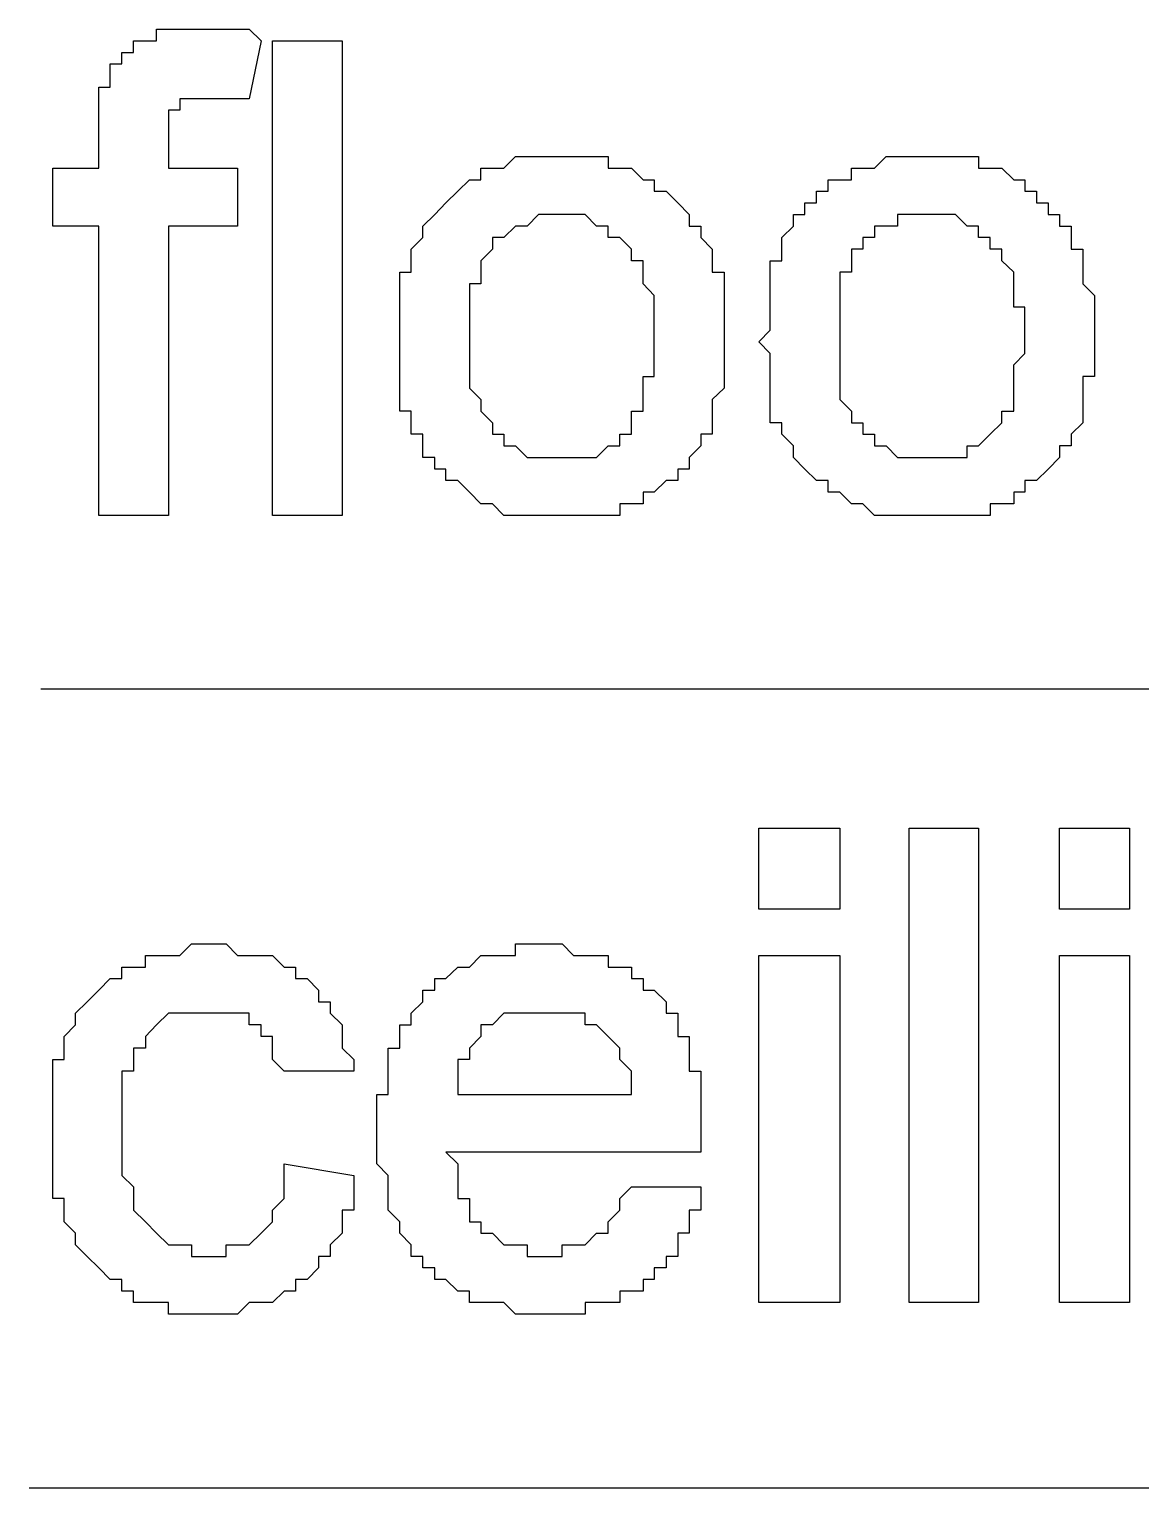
# Model space of a CAD drawing. Header units: inches. Extents: x -628 to 1537, y -1730 to 336.
# Drawn here: x 826.44 to 851.87, y -745.77 to -712.4 of the extents above; entities that cross this region are included whole.
import ezdxf

# ---------------------------------------------------------------- set-up
doc = ezdxf.new("R2010")
doc.units = ezdxf.units.IN
doc.layers.get('0').update_dxf_attribs({"linetype": 'CONTINUOUS'})

msp = doc.modelspace()

# ---------------------------------------------------------------- linework, layer by layer
at = {"color": 6}
for p, q in [((829.352, -712.662), (829.352, -712.395)), ((829.352, -712.395), (829.621, -712.395)), ((829.621, -712.395), (829.621, -712.395)), ((829.621, -712.395), (829.884, -712.395)), ((829.884, -712.395), (829.884, -712.395)), ((829.884, -712.395), (830.147, -712.395)), ((830.147, -712.395), (830.409, -712.395)), ((830.409, -712.395), (830.409, -712.395)), ((830.409, -712.395), (830.678, -712.395)), ((830.678, -712.395), (830.678, -712.395)), ((830.678, -712.395), (830.947, -712.395)), ((830.947, -712.395), (830.947, -712.395)), ((830.947, -712.395), (831.204, -712.395)), ((831.204, -712.395), (831.204, -712.395)), ((831.204, -712.395), (831.473, -712.395)), ((831.473, -712.395), (831.742, -712.662)), ((828.827, -712.929), (828.827, -712.662)), ((828.827, -712.662), (828.827, -712.662)), ((828.827, -712.662), (829.096, -712.662)), ((829.096, -712.662), (829.096, -712.662)), ((829.096, -712.662), (829.352, -712.662)), ((831.742, -712.662), (831.473, -713.989)), ((831.742, -712.662), (831.742, -712.662)), ((831.742, -712.662), (831.742, -712.662)), ((832.005, -723.525), (832.005, -712.662)), ((832.005, -712.662), (833.594, -712.662)), ((833.594, -712.662), (833.594, -723.525)), ((828.558, -713.188), (828.558, -712.929)), ((828.558, -712.929), (828.827, -712.929)), ((828.289, -713.455), (828.289, -713.188)), ((828.289, -713.188), (828.289, -713.188)), ((828.289, -713.188), (828.558, -713.188)), ((828.289, -713.722), (828.289, -713.455)), ((828.289, -713.455), (828.289, -713.455)), ((828.032, -713.989), (828.032, -713.722)), ((828.032, -713.722), (828.289, -713.722)), ((828.032, -714.25), (828.032, -713.989)), ((828.032, -713.989), (828.032, -713.989)), ((830.147, -713.989), (829.884, -713.989)), ((829.884, -713.989), (829.884, -713.989)), ((829.884, -713.989), (829.884, -713.989)), ((829.884, -713.989), (829.884, -714.25)), ((830.409, -713.989), (830.147, -713.989)), ((830.147, -713.989), (830.147, -713.989)), ((830.678, -713.989), (830.409, -713.989)), ((830.947, -713.989), (830.678, -713.989)), ((830.678, -713.989), (830.678, -713.989)), ((831.204, -713.989), (830.947, -713.989)), ((830.947, -713.989), (830.947, -713.989)), ((831.473, -713.989), (831.204, -713.989)), ((831.204, -713.989), (831.204, -713.989)), ((828.032, -714.517), (828.032, -714.25)), ((828.032, -714.25), (828.032, -714.25)), ((829.884, -714.25), (829.621, -714.25)), ((829.621, -714.25), (829.621, -714.517)), ((828.032, -714.783), (828.032, -714.517)), ((828.032, -714.517), (828.032, -714.517)), ((828.032, -715.576), (828.032, -714.783)), ((829.621, -714.517), (829.621, -714.517)), ((829.621, -714.517), (829.621, -714.783)), ((829.621, -714.783), (829.621, -714.783)), ((829.621, -714.783), (829.621, -715.576)), ((837.297, -715.576), (837.566, -715.309)), ((837.566, -715.309), (837.829, -715.309)), ((837.829, -715.309), (837.829, -715.309)), ((837.829, -715.309), (838.092, -715.309)), ((838.092, -715.309), (838.092, -715.309)), ((838.092, -715.309), (838.361, -715.309)), ((838.361, -715.309), (838.361, -715.309)), ((838.361, -715.309), (838.63, -715.309)), ((838.63, -715.309), (838.63, -715.309)), ((838.63, -715.309), (839.155, -715.309)), ((838.63, -715.309), (838.63, -715.309)), ((839.155, -715.309), (839.155, -715.309)), ((839.155, -715.309), (839.418, -715.309)), ((839.418, -715.309), (839.418, -715.309)), ((839.418, -715.309), (839.681, -715.309)), ((839.681, -715.309), (839.681, -715.576)), ((845.774, -715.576), (846.043, -715.309)), ((846.043, -715.309), (846.043, -715.309)), ((846.043, -715.309), (846.3, -715.309)), ((846.3, -715.309), (846.3, -715.309)), ((846.3, -715.309), (846.569, -715.309)), ((846.569, -715.309), (846.569, -715.309)), ((846.569, -715.309), (846.838, -715.309)), ((846.838, -715.309), (847.101, -715.309)), ((847.101, -715.309), (847.101, -715.309)), ((847.101, -715.309), (847.363, -715.309)), ((847.101, -715.309), (847.101, -715.309)), ((847.363, -715.309), (847.363, -715.309)), ((847.363, -715.309), (847.626, -715.309)), ((847.626, -715.309), (847.626, -715.309)), ((847.626, -715.309), (847.895, -715.309)), ((847.895, -715.309), (848.152, -715.309)), ((848.152, -715.309), (848.152, -715.576)), ((826.975, -716.905), (826.975, -715.576)), ((826.975, -715.576), (828.032, -715.576)), ((829.621, -715.576), (831.204, -715.576)), ((831.204, -715.576), (831.204, -716.905)), ((836.766, -715.843), (836.766, -715.576)), ((836.766, -715.576), (837.035, -715.576)), ((837.035, -715.576), (837.035, -715.576)), ((837.035, -715.576), (837.297, -715.576)), ((837.297, -715.576), (837.297, -715.576)), ((839.681, -715.576), (839.95, -715.576)), ((839.95, -715.576), (839.95, -715.576)), ((839.95, -715.576), (840.213, -715.576)), ((840.213, -715.576), (840.213, -715.576)), ((840.213, -715.576), (840.482, -715.843)), ((845.249, -715.843), (845.249, -715.576)), ((845.249, -715.576), (845.505, -715.576)), ((845.505, -715.576), (845.505, -715.576)), ((845.505, -715.576), (845.774, -715.576)), ((845.774, -715.576), (845.774, -715.576)), ((848.152, -715.576), (848.421, -715.576)), ((848.421, -715.576), (848.421, -715.576)), ((848.421, -715.576), (848.69, -715.576)), ((848.69, -715.576), (848.69, -715.576)), ((848.69, -715.576), (848.959, -715.843)), ((835.971, -716.37), (836.24, -716.101)), ((836.24, -716.101), (836.509, -715.843)), ((836.24, -716.101), (836.24, -716.101)), ((836.509, -715.843), (836.509, -715.843)), ((836.509, -715.843), (836.509, -715.843)), ((836.509, -715.843), (836.766, -715.843)), ((840.482, -715.843), (840.482, -715.843)), ((840.482, -715.843), (840.738, -715.843)), ((840.738, -715.843), (840.738, -716.101)), ((840.738, -716.101), (841.007, -716.101)), ((841.007, -716.101), (841.007, -716.101)), ((841.007, -716.101), (841.276, -716.37)), ((844.448, -716.37), (844.448, -716.101)), ((844.448, -716.101), (844.717, -716.101)), ((844.717, -716.101), (844.717, -715.843)), ((844.717, -715.843), (844.98, -715.843)), ((844.98, -715.843), (844.98, -715.843)), ((844.98, -715.843), (845.249, -715.843)), ((848.959, -715.843), (848.959, -715.843)), ((848.959, -715.843), (849.215, -715.843)), ((849.215, -715.843), (849.215, -716.101)), ((849.215, -716.101), (849.215, -716.101)), ((849.215, -716.101), (849.484, -716.101)), ((849.484, -716.101), (849.484, -716.37)), ((835.715, -716.637), (835.971, -716.37)), ((835.971, -716.37), (835.971, -716.37)), ((835.971, -716.37), (835.971, -716.37)), ((841.276, -716.37), (841.276, -716.37)), ((841.276, -716.37), (841.276, -716.37)), ((841.276, -716.37), (841.276, -716.37)), ((841.276, -716.37), (841.533, -716.637)), ((844.185, -716.637), (844.185, -716.37)), ((844.185, -716.37), (844.448, -716.37)), ((844.448, -716.37), (844.448, -716.37)), ((849.484, -716.37), (849.747, -716.37)), ((849.747, -716.37), (849.747, -716.37)), ((849.747, -716.37), (849.747, -716.37)), ((849.747, -716.37), (849.747, -716.637)), ((835.446, -716.905), (835.715, -716.637)), ((835.715, -716.637), (835.715, -716.637)), ((835.715, -716.637), (835.715, -716.637)), ((838.092, -716.637), (837.829, -716.905)), ((838.361, -716.637), (838.092, -716.637)), ((838.092, -716.637), (838.092, -716.637)), ((838.63, -716.637), (838.361, -716.637)), ((838.361, -716.637), (838.361, -716.637)), ((838.886, -716.637), (838.63, -716.637)), ((838.63, -716.637), (838.63, -716.637)), ((839.155, -716.637), (838.886, -716.637)), ((838.886, -716.637), (838.886, -716.637)), ((839.418, -716.905), (839.155, -716.637)), ((839.155, -716.637), (839.155, -716.637)), ((841.533, -716.637), (841.533, -716.637)), ((841.533, -716.637), (841.533, -716.905)), ((843.923, -716.905), (843.923, -716.637)), ((843.923, -716.637), (844.185, -716.637)), ((844.185, -716.637), (844.185, -716.637)), ((846.569, -716.637), (846.3, -716.637)), ((846.3, -716.637), (846.3, -716.905)), ((846.838, -716.637), (846.569, -716.637)), ((846.569, -716.637), (846.569, -716.637)), ((847.101, -716.637), (846.838, -716.637)), ((847.363, -716.637), (847.101, -716.637)), ((847.101, -716.637), (847.101, -716.637)), ((847.101, -716.637), (847.101, -716.637)), ((847.626, -716.637), (847.363, -716.637)), ((847.895, -716.905), (847.626, -716.637)), ((847.626, -716.637), (847.626, -716.637)), ((849.747, -716.637), (850.01, -716.637)), ((850.01, -716.637), (850.01, -716.905)), ((828.032, -716.905), (826.975, -716.905)), ((828.032, -723.525), (828.032, -716.905)), ((831.204, -716.905), (829.621, -716.905)), ((829.621, -716.905), (829.621, -723.525)), ((835.446, -717.162), (835.446, -716.905)), ((835.446, -716.905), (835.446, -716.905)), ((837.566, -716.905), (837.297, -717.162)), ((837.829, -716.905), (837.566, -716.905)), ((837.566, -716.905), (837.566, -716.905)), ((837.829, -716.905), (837.829, -716.905)), ((839.681, -716.905), (839.418, -716.905)), ((839.418, -716.905), (839.418, -716.905)), ((839.681, -717.162), (839.681, -716.905)), ((841.533, -716.905), (841.802, -716.905)), ((841.802, -716.905), (841.802, -716.905)), ((841.802, -716.905), (841.802, -717.162)), ((843.654, -717.162), (843.923, -716.905)), ((843.923, -716.905), (843.923, -716.905)), ((846.043, -716.905), (845.774, -716.905)), ((845.774, -716.905), (845.774, -717.162)), ((846.3, -716.905), (846.043, -716.905)), ((846.043, -716.905), (846.043, -716.905)), ((848.152, -716.905), (847.895, -716.905)), ((847.895, -716.905), (847.895, -716.905)), ((848.152, -717.162), (848.152, -716.905)), ((850.01, -716.905), (850.01, -716.905)), ((850.01, -716.905), (850.272, -716.905)), ((850.272, -716.905), (850.272, -717.162)), ((835.177, -717.429), (835.446, -717.162)), ((835.177, -717.697), (835.177, -717.429)), ((835.177, -717.429), (835.177, -717.429)), ((835.446, -717.162), (835.446, -717.162)), ((837.035, -717.429), (836.766, -717.697)), ((837.297, -717.162), (837.035, -717.162)), ((837.035, -717.162), (837.035, -717.429)), ((837.035, -717.429), (837.035, -717.429)), ((837.035, -717.429), (837.035, -717.429)), ((837.297, -717.162), (837.297, -717.162)), ((839.95, -717.162), (839.681, -717.162)), ((840.213, -717.429), (839.95, -717.162)), ((839.95, -717.162), (839.95, -717.162)), ((840.213, -717.697), (840.213, -717.429)), ((840.213, -717.429), (840.213, -717.429)), ((840.213, -717.429), (840.213, -717.429)), ((841.802, -717.162), (841.802, -717.162)), ((841.802, -717.162), (842.064, -717.429)), ((842.064, -717.429), (842.064, -717.429)), ((842.064, -717.429), (842.064, -717.697)), ((843.654, -717.429), (843.654, -717.162)), ((843.654, -717.162), (843.654, -717.162)), ((843.654, -717.697), (843.654, -717.429)), ((843.654, -717.429), (843.654, -717.429)), ((845.505, -717.429), (845.249, -717.429)), ((845.249, -717.429), (845.249, -717.697)), ((845.774, -717.162), (845.505, -717.162)), ((845.505, -717.162), (845.505, -717.429)), ((845.505, -717.429), (845.505, -717.429)), ((845.774, -717.162), (845.774, -717.162)), ((848.421, -717.162), (848.152, -717.162)), ((848.152, -717.162), (848.152, -717.162)), ((848.421, -717.429), (848.421, -717.162)), ((848.69, -717.429), (848.421, -717.429)), ((848.69, -717.697), (848.69, -717.429)), ((848.69, -717.429), (848.69, -717.429)), ((850.272, -717.162), (850.272, -717.162)), ((850.272, -717.162), (850.272, -717.429)), ((850.272, -717.429), (850.541, -717.429)), ((850.541, -717.429), (850.541, -717.697)), ((835.177, -717.956), (835.177, -717.697)), ((835.177, -717.697), (835.177, -717.697)), ((836.766, -717.697), (836.766, -717.697)), ((836.766, -717.697), (836.766, -717.956)), ((840.482, -717.697), (840.213, -717.697)), ((840.482, -717.956), (840.482, -717.697)), ((842.064, -717.697), (842.064, -717.697)), ((842.064, -717.697), (842.064, -717.956)), ((843.385, -717.956), (843.385, -717.697)), ((843.385, -717.697), (843.654, -717.697)), ((845.249, -717.697), (845.249, -717.697)), ((845.249, -717.697), (845.249, -717.956)), ((848.959, -717.956), (848.69, -717.697)), ((848.69, -717.697), (848.69, -717.697)), ((850.541, -717.697), (850.541, -717.697)), ((850.541, -717.697), (850.541, -717.956)), ((834.914, -718.223), (834.914, -717.956)), ((834.914, -717.956), (835.177, -717.956)), ((836.766, -717.956), (836.766, -717.956)), ((836.766, -717.956), (836.766, -718.223)), ((840.482, -718.223), (840.482, -717.956)), ((840.482, -717.956), (840.482, -717.956)), ((842.064, -717.956), (842.333, -717.956)), ((842.333, -717.956), (842.333, -718.223)), ((843.385, -718.223), (843.385, -717.956)), ((843.385, -717.956), (843.385, -717.956)), ((845.249, -717.956), (844.98, -717.956)), ((844.98, -717.956), (844.98, -718.223)), ((848.959, -718.223), (848.959, -717.956)), ((848.959, -717.956), (848.959, -717.956)), ((850.541, -717.956), (850.541, -717.956)), ((850.541, -717.956), (850.541, -718.223)), ((834.914, -718.49), (834.914, -718.223)), ((834.914, -718.223), (834.914, -718.223)), ((834.914, -718.758), (834.914, -718.49)), ((834.914, -718.49), (834.914, -718.49)), ((836.766, -718.223), (836.509, -718.223)), ((836.509, -718.223), (836.509, -718.49)), ((836.509, -718.49), (836.509, -718.49)), ((836.509, -718.49), (836.509, -718.758)), ((840.738, -718.49), (840.482, -718.223)), ((840.482, -718.223), (840.482, -718.223)), ((840.738, -718.758), (840.738, -718.49)), ((840.738, -718.49), (840.738, -718.49)), ((842.333, -718.223), (842.333, -718.223)), ((842.333, -718.223), (842.333, -718.49)), ((842.333, -718.49), (842.333, -718.758)), ((843.385, -718.49), (843.385, -718.223)), ((843.385, -718.223), (843.385, -718.223)), ((843.385, -718.758), (843.385, -718.49)), ((843.385, -718.49), (843.385, -718.49)), ((844.98, -718.223), (844.98, -718.223)), ((844.98, -718.223), (844.98, -718.49)), ((844.98, -718.49), (844.98, -718.49)), ((844.98, -718.49), (844.98, -718.758)), ((848.959, -718.49), (848.959, -718.223)), ((848.959, -718.223), (848.959, -718.223)), ((848.959, -718.758), (848.959, -718.49)), ((848.959, -718.49), (848.959, -718.49)), ((850.541, -718.223), (850.541, -718.223)), ((850.541, -718.223), (850.81, -718.49)), ((850.81, -718.49), (850.81, -718.758)), ((834.914, -719.016), (834.914, -718.758)), ((836.509, -718.758), (836.509, -719.016)), ((840.738, -719.016), (840.738, -718.758)), ((840.738, -718.758), (840.738, -718.758)), ((842.333, -718.758), (842.333, -718.758)), ((842.333, -718.758), (842.333, -719.016)), ((843.385, -719.016), (843.385, -718.758)), ((844.98, -718.758), (844.98, -719.016)), ((849.215, -718.758), (848.959, -718.758)), ((849.215, -719.016), (849.215, -718.758)), ((850.81, -718.758), (850.81, -718.758)), ((850.81, -718.758), (850.81, -719.016)), ((834.914, -719.283), (834.914, -719.016)), ((834.914, -719.016), (834.914, -719.016)), ((836.509, -719.016), (836.509, -719.016)), ((836.509, -719.016), (836.509, -719.283)), ((840.738, -719.283), (840.738, -719.016)), ((842.333, -719.016), (842.333, -719.283)), ((843.385, -719.283), (843.385, -719.016)), ((843.385, -719.016), (843.385, -719.016)), ((844.98, -719.016), (844.98, -719.016)), ((844.98, -719.016), (844.98, -719.283)), ((849.215, -719.283), (849.215, -719.016)), ((850.81, -719.016), (850.81, -719.283)), ((834.914, -719.55), (834.914, -719.283)), ((836.509, -719.283), (836.509, -719.55)), ((840.738, -719.55), (840.738, -719.283)), ((840.738, -719.283), (840.738, -719.283)), ((842.333, -719.283), (842.333, -719.283)), ((842.333, -719.283), (842.333, -719.283)), ((842.333, -719.283), (842.333, -719.55)), ((843.128, -719.55), (843.385, -719.283)), ((844.98, -719.283), (844.98, -719.55)), ((849.215, -719.55), (849.215, -719.283)), ((849.215, -719.283), (849.215, -719.283)), ((850.81, -719.283), (850.81, -719.283)), ((850.81, -719.283), (850.81, -719.283)), ((850.81, -719.283), (850.81, -719.55)), ((834.914, -719.817), (834.914, -719.55)), ((834.914, -719.55), (834.914, -719.55)), ((834.914, -720.076), (834.914, -719.817)), ((834.914, -719.817), (834.914, -719.817)), ((836.509, -719.55), (836.509, -719.55)), ((836.509, -719.55), (836.509, -719.55)), ((836.509, -719.55), (836.509, -719.817)), ((836.509, -719.817), (836.509, -720.076)), ((840.738, -719.817), (840.738, -719.55)), ((840.738, -720.076), (840.738, -719.817)), ((840.738, -719.817), (840.738, -719.817)), ((842.333, -719.55), (842.333, -719.817)), ((842.333, -719.817), (842.333, -719.817)), ((842.333, -719.817), (842.333, -720.076)), ((843.385, -719.817), (843.128, -719.55)), ((843.128, -719.55), (843.128, -719.55)), ((843.385, -720.076), (843.385, -719.817)), ((843.385, -719.817), (843.385, -719.817)), ((844.98, -719.55), (844.98, -719.55)), ((844.98, -719.55), (844.98, -719.55)), ((844.98, -719.55), (844.98, -719.817)), ((844.98, -719.817), (844.98, -720.076)), ((848.959, -720.076), (849.215, -719.817)), ((849.215, -719.817), (849.215, -719.55)), ((849.215, -719.817), (849.215, -719.817)), ((850.81, -719.55), (850.81, -719.817)), ((850.81, -719.817), (850.81, -719.817)), ((850.81, -719.817), (850.81, -720.076)), ((834.914, -720.344), (834.914, -720.076)), ((836.509, -720.076), (836.509, -720.076)), ((836.509, -720.076), (836.509, -720.344)), ((840.738, -720.344), (840.738, -720.076)), ((840.738, -720.076), (840.738, -720.076)), ((842.333, -720.076), (842.333, -720.344)), ((843.385, -720.344), (843.385, -720.076)), ((844.98, -720.076), (844.98, -720.076)), ((844.98, -720.076), (844.98, -720.344)), ((848.959, -720.344), (848.959, -720.076)), ((848.959, -720.076), (848.959, -720.076)), ((850.81, -720.076), (850.81, -720.344)), ((834.914, -720.611), (834.914, -720.344)), ((834.914, -720.344), (834.914, -720.344)), ((836.509, -720.344), (836.509, -720.344)), ((836.509, -720.344), (836.509, -720.611)), ((840.482, -720.611), (840.482, -720.344)), ((840.482, -720.344), (840.738, -720.344)), ((842.333, -720.344), (842.333, -720.344)), ((842.333, -720.344), (842.333, -720.611)), ((843.385, -720.611), (843.385, -720.344)), ((843.385, -720.344), (843.385, -720.344)), ((844.98, -720.344), (844.98, -720.344)), ((844.98, -720.344), (844.98, -720.611)), ((848.959, -720.611), (848.959, -720.344)), ((848.959, -720.344), (848.959, -720.344)), ((850.81, -720.344), (850.541, -720.344)), ((850.541, -720.344), (850.541, -720.611)), ((834.914, -720.87), (834.914, -720.611)), ((834.914, -720.611), (834.914, -720.611)), ((836.509, -720.611), (836.766, -720.87)), ((840.482, -720.87), (840.482, -720.611)), ((842.333, -720.611), (842.064, -720.87)), ((842.333, -720.611), (842.333, -720.611)), ((843.385, -720.87), (843.385, -720.611)), ((843.385, -720.611), (843.385, -720.611)), ((844.98, -720.611), (844.98, -720.87)), ((848.959, -720.87), (848.959, -720.611)), ((850.541, -720.611), (850.541, -720.611)), ((850.541, -720.611), (850.541, -720.87)), ((834.914, -721.137), (834.914, -720.87)), ((835.177, -721.137), (834.914, -721.137)), ((835.177, -721.404), (835.177, -721.137)), ((836.766, -720.87), (836.766, -720.87)), ((836.766, -720.87), (836.766, -721.137)), ((836.766, -721.137), (836.766, -721.137)), ((836.766, -721.137), (836.766, -721.137)), ((836.766, -721.137), (837.035, -721.404)), ((840.213, -721.404), (840.213, -721.137)), ((840.213, -721.137), (840.482, -721.137)), ((840.482, -721.137), (840.482, -720.87)), ((840.482, -720.87), (840.482, -720.87)), ((840.482, -721.137), (840.482, -721.137)), ((842.064, -720.87), (842.064, -720.87)), ((842.064, -720.87), (842.064, -721.137)), ((842.064, -721.137), (842.064, -721.404)), ((843.385, -721.137), (843.385, -720.87)), ((843.385, -721.404), (843.385, -721.137)), ((843.385, -721.137), (843.385, -721.137)), ((844.98, -720.87), (844.98, -720.87)), ((844.98, -720.87), (845.249, -721.137)), ((845.249, -721.137), (845.249, -721.137)), ((845.249, -721.137), (845.249, -721.137)), ((845.249, -721.137), (845.249, -721.404)), ((848.69, -721.404), (848.69, -721.137)), ((848.69, -721.137), (848.69, -721.137)), ((848.69, -721.137), (848.959, -721.137)), ((848.959, -721.137), (848.959, -720.87)), ((848.959, -720.87), (848.959, -720.87)), ((850.541, -720.87), (850.541, -720.87)), ((850.541, -720.87), (850.541, -721.137)), ((850.541, -721.137), (850.541, -721.404)), ((835.177, -721.662), (835.177, -721.404)), ((835.177, -721.404), (835.177, -721.404)), ((837.035, -721.404), (837.035, -721.404)), ((837.035, -721.404), (837.035, -721.662)), ((840.213, -721.662), (840.213, -721.404)), ((840.213, -721.404), (840.213, -721.404)), ((842.064, -721.404), (842.064, -721.404)), ((842.064, -721.404), (842.064, -721.662)), ((843.654, -721.404), (843.385, -721.404)), ((843.654, -721.662), (843.654, -721.404)), ((845.249, -721.404), (845.505, -721.404)), ((845.505, -721.404), (845.505, -721.662)), ((848.421, -721.662), (848.69, -721.404)), ((848.69, -721.404), (848.69, -721.404)), ((850.541, -721.404), (850.272, -721.662)), ((850.541, -721.404), (850.541, -721.404)), ((835.446, -721.662), (835.177, -721.662)), ((835.177, -721.662), (835.177, -721.662)), ((835.446, -721.93), (835.446, -721.662)), ((837.035, -721.662), (837.035, -721.662)), ((837.035, -721.662), (837.297, -721.662)), ((837.297, -721.662), (837.297, -721.662)), ((837.297, -721.662), (837.297, -721.93)), ((839.95, -721.93), (839.95, -721.662)), ((839.95, -721.662), (839.95, -721.662)), ((839.95, -721.662), (840.213, -721.662)), ((842.064, -721.662), (841.802, -721.662)), ((841.802, -721.662), (841.802, -721.662)), ((841.802, -721.662), (841.802, -721.93)), ((843.923, -721.93), (843.654, -721.662)), ((843.654, -721.662), (843.654, -721.662)), ((843.654, -721.662), (843.654, -721.662)), ((845.505, -721.662), (845.505, -721.662)), ((845.505, -721.662), (845.505, -721.662)), ((845.505, -721.662), (845.774, -721.662)), ((845.774, -721.662), (845.774, -721.93)), ((848.152, -721.93), (848.421, -721.662)), ((848.421, -721.662), (848.421, -721.662)), ((848.421, -721.662), (848.421, -721.662)), ((850.272, -721.662), (850.272, -721.662)), ((850.272, -721.662), (850.272, -721.662)), ((850.272, -721.662), (850.272, -721.93)), ((835.446, -722.197), (835.446, -721.93)), ((835.446, -721.93), (835.446, -721.93)), ((837.297, -721.93), (837.566, -721.93)), ((837.566, -721.93), (837.566, -721.93)), ((837.566, -721.93), (837.829, -722.197)), ((839.418, -722.197), (839.681, -721.93)), ((839.681, -721.93), (839.681, -721.93)), ((839.681, -721.93), (839.95, -721.93)), ((841.802, -721.93), (841.533, -722.197)), ((841.802, -721.93), (841.802, -721.93)), ((843.923, -722.197), (843.923, -721.93)), ((843.923, -721.93), (843.923, -721.93)), ((845.774, -721.93), (846.043, -721.93)), ((846.043, -721.93), (846.043, -721.93)), ((846.043, -721.93), (846.3, -722.197)), ((847.895, -722.197), (847.895, -721.93)), ((847.895, -721.93), (848.152, -721.93)), ((848.152, -721.93), (848.152, -721.93)), ((850.272, -721.93), (850.01, -721.93)), ((850.01, -721.93), (850.01, -722.197)), ((835.715, -722.197), (835.446, -722.197)), ((835.715, -722.464), (835.715, -722.197)), ((835.971, -722.464), (835.715, -722.464)), ((835.715, -722.464), (835.715, -722.464)), ((835.971, -722.723), (835.971, -722.464)), ((837.829, -722.197), (837.829, -722.197)), ((837.829, -722.197), (838.092, -722.197)), ((838.092, -722.197), (838.092, -722.197)), ((838.092, -722.197), (838.361, -722.197)), ((838.361, -722.197), (838.63, -722.197)), ((838.63, -722.197), (838.886, -722.197)), ((838.63, -722.197), (838.63, -722.197)), ((838.63, -722.197), (838.63, -722.197)), ((838.886, -722.197), (838.886, -722.197)), ((838.886, -722.197), (839.155, -722.197)), ((839.155, -722.197), (839.155, -722.197)), ((839.155, -722.197), (839.418, -722.197)), ((839.418, -722.197), (839.418, -722.197)), ((841.533, -722.464), (841.276, -722.464)), ((841.276, -722.464), (841.276, -722.464)), ((841.276, -722.464), (841.276, -722.723)), ((841.533, -722.197), (841.533, -722.197)), ((841.533, -722.197), (841.533, -722.197)), ((841.533, -722.197), (841.533, -722.464)), ((844.185, -722.464), (843.923, -722.197)), ((843.923, -722.197), (843.923, -722.197)), ((844.448, -722.723), (844.185, -722.464)), ((844.185, -722.464), (844.185, -722.464)), ((844.185, -722.464), (844.185, -722.464)), ((846.3, -722.197), (846.3, -722.197)), ((846.3, -722.197), (846.569, -722.197)), ((846.569, -722.197), (846.569, -722.197)), ((846.569, -722.197), (846.838, -722.197)), ((846.838, -722.197), (846.838, -722.197)), ((846.838, -722.197), (847.101, -722.197)), ((847.101, -722.197), (847.101, -722.197)), ((847.101, -722.197), (847.363, -722.197)), ((847.101, -722.197), (847.101, -722.197)), ((847.363, -722.197), (847.363, -722.197)), ((847.363, -722.197), (847.626, -722.197)), ((847.626, -722.197), (847.626, -722.197)), ((847.626, -722.197), (847.895, -722.197)), ((849.747, -722.464), (849.484, -722.723)), ((850.01, -722.197), (849.747, -722.464)), ((849.747, -722.464), (849.747, -722.464)), ((849.747, -722.464), (849.747, -722.464)), ((850.01, -722.197), (850.01, -722.197)), ((850.01, -722.197), (850.01, -722.197)), ((836.24, -722.723), (835.971, -722.723)), ((835.971, -722.723), (835.971, -722.723)), ((836.509, -722.99), (836.24, -722.723)), ((836.24, -722.723), (836.24, -722.723)), ((841.007, -722.723), (840.738, -722.99)), ((841.276, -722.723), (841.007, -722.723)), ((841.007, -722.723), (841.007, -722.723)), ((844.717, -722.723), (844.448, -722.723)), ((844.448, -722.723), (844.448, -722.723)), ((844.448, -722.723), (844.448, -722.723)), ((844.717, -722.99), (844.717, -722.723)), ((849.484, -722.723), (849.215, -722.723)), ((849.215, -722.723), (849.215, -722.99)), ((849.484, -722.723), (849.484, -722.723)), ((836.766, -723.258), (836.509, -722.99)), ((836.509, -722.99), (836.509, -722.99)), ((836.509, -722.99), (836.509, -722.99)), ((840.738, -722.99), (840.482, -722.99)), ((840.482, -722.99), (840.482, -723.258)), ((840.738, -722.99), (840.738, -722.99)), ((844.98, -722.99), (844.717, -722.99)), ((845.249, -723.258), (844.98, -722.99)), ((844.98, -722.99), (844.98, -722.99)), ((849.215, -722.99), (848.959, -722.99)), ((848.959, -722.99), (848.959, -723.258)), ((849.215, -722.99), (849.215, -722.99)), ((837.035, -723.258), (836.766, -723.258)), ((836.766, -723.258), (836.766, -723.258)), ((837.297, -723.525), (837.035, -723.258)), ((837.035, -723.258), (837.035, -723.258)), ((840.213, -723.258), (839.95, -723.258)), ((839.95, -723.258), (839.95, -723.525)), ((840.482, -723.258), (840.213, -723.258)), ((840.213, -723.258), (840.213, -723.258)), ((845.505, -723.258), (845.249, -723.258)), ((845.249, -723.258), (845.249, -723.258)), ((845.774, -723.525), (845.505, -723.258)), ((845.505, -723.258), (845.505, -723.258)), ((848.69, -723.258), (848.421, -723.258)), ((848.421, -723.258), (848.421, -723.525)), ((848.959, -723.258), (848.69, -723.258)), ((848.69, -723.258), (848.69, -723.258)), ((829.621, -723.525), (828.032, -723.525)), ((833.594, -723.525), (832.005, -723.525)), ((837.566, -723.525), (837.297, -723.525)), ((837.297, -723.525), (837.297, -723.525)), ((837.829, -723.525), (837.566, -723.525)), ((838.092, -723.525), (837.829, -723.525)), ((837.829, -723.525), (837.829, -723.525)), ((838.361, -723.525), (838.092, -723.525)), ((838.092, -723.525), (838.092, -723.525)), ((838.63, -723.525), (838.361, -723.525)), ((838.361, -723.525), (838.361, -723.525)), ((838.886, -723.525), (838.63, -723.525)), ((838.63, -723.525), (838.63, -723.525)), ((839.155, -723.525), (838.886, -723.525)), ((838.886, -723.525), (838.886, -723.525)), ((839.418, -723.525), (839.155, -723.525)), ((839.155, -723.525), (839.155, -723.525)), ((839.681, -723.525), (839.418, -723.525)), ((839.418, -723.525), (839.418, -723.525)), ((839.95, -723.525), (839.681, -723.525)), ((839.681, -723.525), (839.681, -723.525)), ((846.043, -723.525), (845.774, -723.525)), ((845.774, -723.525), (845.774, -723.525)), ((846.3, -723.525), (846.043, -723.525)), ((846.043, -723.525), (846.043, -723.525)), ((846.569, -723.525), (846.3, -723.525)), ((846.3, -723.525), (846.3, -723.525)), ((846.838, -723.525), (846.569, -723.525)), ((846.569, -723.525), (846.569, -723.525)), ((847.101, -723.525), (846.838, -723.525)), ((847.363, -723.525), (847.101, -723.525)), ((847.101, -723.525), (847.101, -723.525)), ((847.101, -723.525), (847.101, -723.525)), ((847.626, -723.525), (847.363, -723.525)), ((847.363, -723.525), (847.363, -723.525)), ((847.895, -723.525), (847.626, -723.525)), ((847.626, -723.525), (847.626, -723.525)), ((848.152, -723.525), (847.895, -723.525)), ((848.421, -723.525), (848.152, -723.525)), ((848.152, -723.525), (848.152, -723.525)), ((826.706, -727.491), (856.629, -727.491)), ((843.128, -732.525), (843.128, -730.672)), ((843.128, -730.672), (844.98, -730.672)), ((844.98, -730.672), (844.98, -732.525)), ((846.569, -741.525), (846.569, -730.672)), ((846.569, -730.672), (848.152, -730.672)), ((848.152, -730.672), (848.152, -741.525)), ((850.01, -732.525), (850.01, -730.672)), ((850.01, -730.672), (851.605, -730.672)), ((851.605, -730.672), (851.605, -732.525)), ((844.98, -732.525), (843.128, -732.525)), ((851.605, -732.525), (850.01, -732.525)), ((829.884, -733.586), (830.147, -733.318)), ((830.147, -733.318), (830.147, -733.318)), ((830.147, -733.318), (830.409, -733.318)), ((830.409, -733.318), (830.409, -733.318)), ((830.409, -733.318), (830.678, -733.318)), ((830.678, -733.318), (830.947, -733.318)), ((830.947, -733.318), (830.947, -733.318)), ((830.947, -733.318), (831.204, -733.586)), ((837.566, -733.586), (837.566, -733.318)), ((837.566, -733.318), (837.829, -733.318)), ((837.829, -733.318), (838.092, -733.318)), ((838.092, -733.318), (838.092, -733.318)), ((838.092, -733.318), (838.092, -733.318)), ((838.092, -733.318), (838.361, -733.318)), ((838.361, -733.318), (838.63, -733.318)), ((838.63, -733.318), (838.63, -733.318)), ((838.63, -733.318), (838.886, -733.586)), ((829.096, -733.853), (829.096, -733.586)), ((829.096, -733.586), (829.352, -733.586)), ((829.352, -733.586), (829.352, -733.586)), ((829.352, -733.586), (829.621, -733.586)), ((829.621, -733.586), (829.621, -733.586)), ((829.621, -733.586), (829.884, -733.586)), ((829.884, -733.586), (829.884, -733.586)), ((831.204, -733.586), (831.204, -733.586)), ((831.204, -733.586), (831.473, -733.586)), ((831.473, -733.586), (831.742, -733.586)), ((831.742, -733.586), (831.742, -733.586)), ((831.742, -733.586), (832.005, -733.586)), ((832.005, -733.586), (832.005, -733.586)), ((832.005, -733.586), (832.267, -733.853)), ((836.509, -733.853), (836.766, -733.586)), ((836.766, -733.586), (836.766, -733.586)), ((836.766, -733.586), (837.035, -733.586)), ((837.035, -733.586), (837.035, -733.586)), ((837.035, -733.586), (837.297, -733.586)), ((837.297, -733.586), (837.297, -733.586)), ((837.297, -733.586), (837.566, -733.586)), ((838.886, -733.586), (838.886, -733.586)), ((838.886, -733.586), (839.155, -733.586)), ((839.155, -733.586), (839.155, -733.586)), ((839.155, -733.586), (839.418, -733.586)), ((839.418, -733.586), (839.418, -733.586)), ((839.418, -733.586), (839.681, -733.586)), ((839.681, -733.586), (839.681, -733.853)), ((843.128, -741.525), (843.128, -733.586)), ((843.128, -733.586), (844.98, -733.586)), ((844.98, -733.586), (844.98, -741.525)), ((850.01, -741.525), (850.01, -733.586)), ((850.01, -733.586), (851.605, -733.586)), ((851.605, -733.586), (851.605, -741.525)), ((828.032, -734.379), (828.289, -734.111)), ((828.289, -734.111), (828.289, -734.111)), ((828.289, -734.111), (828.558, -734.111)), ((828.558, -734.111), (828.558, -733.853)), ((828.558, -733.853), (828.827, -733.853)), ((828.827, -733.853), (828.827, -733.853)), ((828.827, -733.853), (829.096, -733.853)), ((832.267, -733.853), (832.267, -733.853)), ((832.267, -733.853), (832.53, -733.853)), ((832.53, -733.853), (832.53, -733.853)), ((832.53, -733.853), (832.53, -734.111)), ((832.53, -734.111), (832.53, -734.111)), ((832.53, -734.111), (832.799, -734.111)), ((832.799, -734.111), (832.799, -734.111)), ((832.799, -734.111), (833.056, -734.379)), ((835.715, -734.379), (835.715, -734.111)), ((835.715, -734.111), (835.971, -734.111)), ((835.971, -734.111), (836.24, -733.853)), ((835.971, -734.111), (835.971, -734.111)), ((836.24, -733.853), (836.24, -733.853)), ((836.24, -733.853), (836.509, -733.853)), ((836.509, -733.853), (836.509, -733.853)), ((839.681, -733.853), (839.95, -733.853)), ((839.95, -733.853), (839.95, -733.853)), ((839.95, -733.853), (840.213, -733.853)), ((840.213, -733.853), (840.213, -734.111)), ((840.213, -734.111), (840.482, -734.111)), ((840.482, -734.111), (840.482, -734.111)), ((840.482, -734.111), (840.482, -734.379)), ((827.763, -734.646), (828.032, -734.379)), ((828.032, -734.379), (828.032, -734.379)), ((828.032, -734.379), (828.032, -734.379)), ((833.056, -734.379), (833.056, -734.379)), ((833.056, -734.379), (833.056, -734.646)), ((835.446, -734.646), (835.446, -734.379)), ((835.446, -734.379), (835.715, -734.379)), ((835.715, -734.379), (835.715, -734.379)), ((840.482, -734.379), (840.738, -734.379)), ((840.738, -734.379), (840.738, -734.379)), ((840.738, -734.379), (841.007, -734.646)), ((827.5, -734.905), (827.763, -734.646)), ((827.763, -734.646), (827.763, -734.646)), ((833.056, -734.646), (833.325, -734.646)), ((833.325, -734.646), (833.325, -734.646)), ((833.325, -734.646), (833.325, -734.905)), ((835.177, -734.905), (835.446, -734.646)), ((835.446, -734.646), (835.446, -734.646)), ((835.446, -734.646), (835.446, -734.646)), ((841.007, -734.646), (841.007, -734.646)), ((841.007, -734.646), (841.007, -734.905)), ((827.238, -735.439), (827.5, -735.172)), ((827.5, -735.172), (827.5, -734.905)), ((827.5, -734.905), (827.5, -734.905)), ((827.5, -735.172), (827.5, -735.172)), ((827.5, -735.172), (827.5, -735.172)), ((829.352, -735.172), (829.096, -735.439)), ((829.621, -734.905), (829.352, -735.172)), ((829.352, -735.172), (829.352, -735.172)), ((829.352, -735.172), (829.352, -735.172)), ((829.884, -734.905), (829.621, -734.905)), ((829.621, -734.905), (829.621, -734.905)), ((830.147, -734.905), (829.884, -734.905)), ((829.884, -734.905), (829.884, -734.905)), ((830.409, -734.905), (830.147, -734.905)), ((830.678, -734.905), (830.409, -734.905)), ((830.409, -734.905), (830.409, -734.905)), ((830.947, -734.905), (830.678, -734.905)), ((830.678, -734.905), (830.678, -734.905)), ((831.204, -734.905), (830.947, -734.905)), ((830.947, -734.905), (830.947, -734.905)), ((831.473, -734.905), (831.204, -734.905)), ((831.204, -734.905), (831.204, -734.905)), ((831.473, -735.172), (831.473, -734.905)), ((831.742, -735.172), (831.473, -735.172)), ((831.742, -735.439), (831.742, -735.172)), ((831.742, -735.172), (831.742, -735.172)), ((831.742, -735.172), (831.742, -735.172)), ((833.325, -734.905), (833.325, -734.905)), ((833.325, -734.905), (833.594, -735.172)), ((833.594, -735.172), (833.594, -735.172)), ((833.594, -735.172), (833.594, -735.439)), ((834.914, -735.439), (834.914, -735.172)), ((834.914, -735.172), (834.914, -735.172)), ((834.914, -735.172), (835.177, -735.172)), ((835.177, -735.172), (835.177, -734.905)), ((835.177, -734.905), (835.177, -734.905)), ((837.035, -735.172), (836.766, -735.172)), ((836.766, -735.172), (836.766, -735.439)), ((837.297, -734.905), (837.035, -735.172)), ((837.035, -735.172), (837.035, -735.172)), ((837.566, -734.905), (837.297, -734.905)), ((837.297, -734.905), (837.297, -734.905)), ((837.829, -734.905), (837.566, -734.905)), ((837.566, -734.905), (837.566, -734.905)), ((838.092, -734.905), (837.829, -734.905)), ((837.829, -734.905), (837.829, -734.905)), ((838.361, -734.905), (838.092, -734.905)), ((838.092, -734.905), (838.092, -734.905)), ((838.63, -734.905), (838.361, -734.905)), ((838.361, -734.905), (838.361, -734.905)), ((838.886, -734.905), (838.63, -734.905)), ((838.63, -734.905), (838.63, -734.905)), ((839.155, -734.905), (838.886, -734.905)), ((838.886, -734.905), (838.886, -734.905)), ((839.155, -735.172), (839.155, -734.905)), ((839.418, -735.172), (839.155, -735.172)), ((839.681, -735.439), (839.418, -735.172)), ((839.418, -735.172), (839.418, -735.172)), ((839.418, -735.172), (839.418, -735.172)), ((841.007, -734.905), (841.276, -734.905)), ((841.276, -734.905), (841.276, -735.172)), ((841.276, -735.172), (841.276, -735.172)), ((841.276, -735.172), (841.276, -735.439)), ((827.238, -735.706), (827.238, -735.439)), ((827.238, -735.439), (827.238, -735.439)), ((829.096, -735.439), (829.096, -735.439)), ((829.096, -735.439), (829.096, -735.439)), ((829.096, -735.439), (829.096, -735.706)), ((832.005, -735.439), (831.742, -735.439)), ((831.742, -735.439), (831.742, -735.439)), ((832.005, -735.706), (832.005, -735.439)), ((833.594, -735.439), (833.594, -735.706)), ((834.914, -735.706), (834.914, -735.439)), ((834.914, -735.439), (834.914, -735.439)), ((836.766, -735.439), (836.509, -735.706)), ((836.766, -735.439), (836.766, -735.439)), ((839.95, -735.706), (839.681, -735.439)), ((839.681, -735.439), (839.681, -735.439)), ((839.681, -735.439), (839.681, -735.439)), ((841.276, -735.439), (841.533, -735.439)), ((841.533, -735.439), (841.533, -735.439)), ((841.533, -735.439), (841.533, -735.706)), ((827.238, -735.965), (827.238, -735.706)), ((827.238, -735.706), (827.238, -735.706)), ((829.096, -735.706), (828.827, -735.706)), ((828.827, -735.706), (828.827, -735.706)), ((828.827, -735.706), (828.827, -735.965)), ((832.005, -735.965), (832.005, -735.706)), ((832.005, -735.706), (832.005, -735.706)), ((833.594, -735.706), (833.594, -735.706)), ((833.594, -735.706), (833.863, -735.965)), ((834.651, -735.965), (834.651, -735.706)), ((834.651, -735.706), (834.914, -735.706)), ((836.509, -735.706), (836.509, -735.706)), ((836.509, -735.706), (836.509, -735.965)), ((839.95, -735.965), (839.95, -735.706)), ((839.95, -735.706), (839.95, -735.706)), ((841.533, -735.706), (841.533, -735.706)), ((841.533, -735.706), (841.533, -735.965)), ((826.975, -736.232), (826.975, -735.965)), ((826.975, -735.965), (827.238, -735.965)), ((828.827, -735.965), (828.827, -735.965)), ((828.827, -735.965), (828.827, -736.232)), ((832.267, -736.232), (832.005, -735.965)), ((833.863, -735.965), (833.863, -735.965)), ((833.863, -735.965), (833.863, -736.232)), ((834.651, -736.232), (834.651, -735.965)), ((834.651, -735.965), (834.651, -735.965)), ((836.509, -735.965), (836.24, -735.965)), ((836.24, -735.965), (836.24, -735.965)), ((836.24, -735.965), (836.24, -736.232)), ((840.213, -736.232), (839.95, -735.965)), ((839.95, -735.965), (839.95, -735.965)), ((841.533, -735.965), (841.533, -735.965)), ((841.533, -735.965), (841.533, -736.232)), ((826.975, -736.499), (826.975, -736.232)), ((826.975, -736.232), (826.975, -736.232)), ((826.975, -736.767), (826.975, -736.499)), ((826.975, -736.499), (826.975, -736.499)), ((828.827, -736.232), (828.558, -736.232)), ((828.558, -736.232), (828.558, -736.499)), ((828.558, -736.499), (828.558, -736.767)), ((833.863, -736.232), (832.267, -736.232)), ((832.267, -736.232), (832.267, -736.232)), ((834.651, -736.499), (834.651, -736.232)), ((834.651, -736.767), (834.651, -736.499)), ((834.651, -736.499), (834.651, -736.499)), ((836.24, -736.232), (836.24, -736.499)), ((836.24, -736.499), (836.24, -736.499)), ((836.24, -736.499), (836.24, -736.767)), ((840.213, -736.767), (840.213, -736.232)), ((841.533, -736.232), (841.802, -736.232)), ((841.802, -736.232), (841.802, -736.499)), ((841.802, -736.499), (841.802, -736.499)), ((841.802, -736.499), (841.802, -736.767)), ((826.975, -737.025), (826.975, -736.767)), ((828.558, -736.767), (828.558, -736.767)), ((828.558, -736.767), (828.558, -737.025)), ((834.388, -737.025), (834.388, -736.767)), ((834.388, -736.767), (834.651, -736.767)), ((836.24, -736.767), (836.24, -736.767)), ((836.24, -736.767), (840.213, -736.767)), ((841.802, -736.767), (841.802, -737.025)), ((826.975, -737.293), (826.975, -737.025)), ((826.975, -737.025), (826.975, -737.025)), ((828.558, -737.025), (828.558, -737.025)), ((828.558, -737.025), (828.558, -737.293)), ((834.388, -737.293), (834.388, -737.025)), ((834.388, -737.025), (834.388, -737.025)), ((841.802, -737.025), (841.802, -737.025)), ((841.802, -737.025), (841.802, -737.293)), ((826.975, -737.56), (826.975, -737.293)), ((826.975, -737.293), (826.975, -737.293)), ((828.558, -737.293), (828.558, -737.56)), ((834.388, -737.56), (834.388, -737.293)), ((841.802, -737.293), (841.802, -737.56)), ((826.975, -737.819), (826.975, -737.56)), ((826.975, -738.086), (826.975, -737.819)), ((826.975, -737.819), (826.975, -737.819)), ((828.558, -737.56), (828.558, -737.56)), ((828.558, -737.56), (828.558, -737.819)), ((828.558, -737.819), (828.558, -737.819)), ((828.558, -737.819), (828.558, -738.086)), ((834.388, -737.819), (834.388, -737.56)), ((834.388, -737.56), (834.388, -737.56)), ((834.388, -738.086), (834.388, -737.819)), ((841.802, -737.56), (841.802, -737.56)), ((841.802, -737.56), (841.802, -737.819)), ((841.802, -737.819), (841.802, -738.086)), ((826.975, -738.353), (826.975, -738.086)), ((826.975, -738.086), (826.975, -738.086)), ((828.558, -738.086), (828.558, -738.353)), ((834.388, -738.353), (834.388, -738.086)), ((834.388, -738.086), (834.388, -738.086)), ((841.802, -738.086), (835.971, -738.086)), ((835.971, -738.086), (835.971, -738.086)), ((835.971, -738.086), (836.24, -738.353)), ((841.802, -738.086), (841.802, -738.086)), ((841.802, -738.086), (841.802, -738.086)), ((826.975, -738.621), (826.975, -738.353)), ((828.558, -738.353), (828.558, -738.353)), ((828.558, -738.353), (828.558, -738.621)), ((832.267, -738.621), (832.267, -738.353)), ((832.267, -738.353), (833.863, -738.621)), ((834.651, -738.621), (834.388, -738.353)), ((834.388, -738.353), (834.388, -738.353)), ((836.24, -738.353), (836.24, -738.621)), ((826.975, -738.879), (826.975, -738.621)), ((826.975, -738.621), (826.975, -738.621)), ((828.558, -738.621), (828.558, -738.621)), ((828.558, -738.621), (828.827, -738.879)), ((832.267, -738.879), (832.267, -738.621)), ((833.863, -738.621), (833.863, -739.413)), ((834.651, -738.879), (834.651, -738.621)), ((836.24, -738.621), (836.24, -738.621)), ((836.24, -738.621), (836.24, -738.879)), ((826.975, -739.146), (826.975, -738.879)), ((826.975, -738.879), (826.975, -738.879)), ((827.238, -739.146), (826.975, -739.146)), ((827.238, -739.413), (827.238, -739.146)), ((828.827, -738.879), (828.827, -738.879)), ((828.827, -738.879), (828.827, -739.146)), ((828.827, -739.146), (828.827, -739.146)), ((828.827, -739.146), (828.827, -739.413)), ((832.005, -739.413), (832.267, -739.146)), ((832.267, -739.146), (832.267, -738.879)), ((832.267, -738.879), (832.267, -738.879)), ((832.267, -739.146), (832.267, -739.146)), ((834.651, -739.146), (834.651, -738.879)), ((834.651, -738.879), (834.651, -738.879)), ((834.651, -739.413), (834.651, -739.146)), ((834.651, -739.146), (834.651, -739.146)), ((836.24, -738.879), (836.24, -738.879)), ((836.24, -738.879), (836.24, -739.146)), ((836.24, -739.146), (836.509, -739.146)), ((836.509, -739.146), (836.509, -739.413)), ((839.95, -739.146), (840.213, -738.879)), ((839.95, -739.413), (839.95, -739.146)), ((839.95, -739.146), (839.95, -739.146)), ((840.213, -738.879), (840.213, -738.879)), ((840.213, -738.879), (841.802, -738.879)), ((841.802, -738.879), (841.802, -739.146)), ((841.802, -739.146), (841.802, -739.413)), ((827.238, -739.68), (827.238, -739.413)), ((827.238, -739.413), (827.238, -739.413)), ((828.827, -739.413), (828.827, -739.413)), ((828.827, -739.413), (829.096, -739.68)), ((832.005, -739.68), (832.005, -739.413)), ((832.005, -739.413), (832.005, -739.413)), ((833.863, -739.413), (833.594, -739.413)), ((833.594, -739.413), (833.594, -739.939)), ((834.914, -739.68), (834.651, -739.413)), ((834.651, -739.413), (834.651, -739.413)), ((836.509, -739.413), (836.509, -739.413)), ((836.509, -739.413), (836.509, -739.68)), ((839.681, -739.68), (839.95, -739.413)), ((839.95, -739.413), (839.95, -739.413)), ((841.802, -739.413), (841.533, -739.413)), ((841.533, -739.413), (841.533, -739.68)), ((827.5, -739.939), (827.238, -739.68)), ((827.238, -739.68), (827.238, -739.68)), ((829.096, -739.68), (829.096, -739.68)), ((829.096, -739.68), (829.096, -739.68)), ((829.096, -739.68), (829.352, -739.939)), ((831.742, -739.939), (832.005, -739.68)), ((832.005, -739.68), (832.005, -739.68)), ((834.914, -739.939), (834.914, -739.68)), ((834.914, -739.68), (834.914, -739.68)), ((836.509, -739.68), (836.766, -739.68)), ((836.766, -739.68), (836.766, -739.68)), ((836.766, -739.68), (836.766, -739.939)), ((839.681, -739.939), (839.681, -739.68)), ((839.681, -739.68), (839.681, -739.68)), ((841.533, -739.68), (841.533, -739.68)), ((841.533, -739.68), (841.533, -739.939)), ((827.5, -740.207), (827.5, -739.939)), ((827.5, -739.939), (827.5, -739.939)), ((829.352, -739.939), (829.352, -739.939)), ((829.352, -739.939), (829.352, -739.939)), ((829.352, -739.939), (829.621, -740.207)), ((831.473, -740.207), (831.742, -739.939)), ((831.742, -739.939), (831.742, -739.939)), ((831.742, -739.939), (831.742, -739.939)), ((833.594, -739.939), (833.325, -740.207)), ((835.177, -740.207), (834.914, -739.939)), ((834.914, -739.939), (834.914, -739.939)), ((836.766, -739.939), (837.035, -739.939)), ((837.035, -739.939), (837.035, -739.939)), ((837.035, -739.939), (837.297, -740.207)), ((839.155, -740.207), (839.418, -739.939)), ((839.418, -739.939), (839.418, -739.939)), ((839.418, -739.939), (839.418, -739.939)), ((839.418, -739.939), (839.681, -739.939)), ((841.533, -739.939), (841.276, -739.939)), ((841.276, -739.939), (841.276, -740.207)), ((827.763, -740.474), (827.5, -740.207)), ((827.5, -740.207), (827.5, -740.207)), ((828.032, -740.733), (827.763, -740.474)), ((827.763, -740.474), (827.763, -740.474)), ((827.763, -740.474), (827.763, -740.474)), ((829.621, -740.207), (829.621, -740.207)), ((829.621, -740.207), (829.884, -740.207)), ((829.884, -740.207), (829.884, -740.207)), ((829.884, -740.207), (830.147, -740.207)), ((830.147, -740.207), (830.147, -740.474)), ((830.147, -740.474), (830.409, -740.474)), ((830.409, -740.474), (830.409, -740.474)), ((830.409, -740.474), (830.678, -740.474)), ((830.678, -740.474), (830.947, -740.474)), ((830.947, -740.474), (830.947, -740.207)), ((830.947, -740.207), (831.204, -740.207)), ((831.204, -740.207), (831.204, -740.207)), ((831.204, -740.207), (831.473, -740.207)), ((831.473, -740.207), (831.473, -740.207)), ((833.325, -740.474), (833.056, -740.474)), ((833.056, -740.474), (833.056, -740.733)), ((833.325, -740.207), (833.325, -740.207)), ((833.325, -740.207), (833.325, -740.474)), ((835.177, -740.474), (835.177, -740.207)), ((835.177, -740.207), (835.177, -740.207)), ((835.177, -740.207), (835.177, -740.207)), ((835.446, -740.474), (835.177, -740.474)), ((835.446, -740.733), (835.446, -740.474)), ((837.297, -740.207), (837.297, -740.207)), ((837.297, -740.207), (837.566, -740.207)), ((837.566, -740.207), (837.566, -740.207)), ((837.566, -740.207), (837.829, -740.207)), ((837.829, -740.207), (837.829, -740.474)), ((837.829, -740.474), (838.092, -740.474)), ((838.092, -740.474), (838.092, -740.474)), ((838.092, -740.474), (838.361, -740.474)), ((838.361, -740.474), (838.361, -740.474)), ((838.361, -740.474), (838.63, -740.474)), ((838.63, -740.474), (838.63, -740.207)), ((838.63, -740.207), (838.886, -740.207)), ((838.886, -740.207), (839.155, -740.207)), ((839.155, -740.207), (839.155, -740.207)), ((839.155, -740.207), (839.155, -740.207)), ((841.276, -740.474), (841.007, -740.474)), ((841.007, -740.474), (841.007, -740.733)), ((841.276, -740.207), (841.276, -740.207)), ((841.276, -740.207), (841.276, -740.474)), ((828.289, -741), (828.032, -740.733)), ((828.032, -740.733), (828.032, -740.733)), ((828.032, -740.733), (828.032, -740.733)), ((833.056, -740.733), (832.799, -741)), ((833.056, -740.733), (833.056, -740.733)), ((833.056, -740.733), (833.056, -740.733)), ((835.715, -740.733), (835.446, -740.733)), ((835.446, -740.733), (835.446, -740.733)), ((835.715, -741), (835.715, -740.733)), ((835.715, -740.733), (835.715, -740.733)), ((841.007, -740.733), (840.738, -740.733)), ((840.738, -740.733), (840.738, -741)), ((841.007, -740.733), (841.007, -740.733)), ((828.558, -741), (828.289, -741)), ((828.289, -741), (828.289, -741)), ((828.558, -741.267), (828.558, -741)), ((832.799, -741), (832.53, -741)), ((832.53, -741), (832.53, -741.267)), ((832.799, -741), (832.799, -741)), ((832.799, -741), (832.799, -741)), ((835.971, -741), (835.715, -741)), ((836.24, -741.267), (835.971, -741)), ((835.971, -741), (835.971, -741)), ((840.738, -741), (840.482, -741)), ((840.482, -741), (840.482, -741)), ((840.482, -741), (840.482, -741.267)), ((828.827, -741.267), (828.558, -741.267)), ((828.558, -741.267), (828.558, -741.267)), ((828.827, -741.525), (828.827, -741.267)), ((832.267, -741.267), (832.005, -741.525)), ((832.53, -741.267), (832.267, -741.267)), ((832.267, -741.267), (832.267, -741.267)), ((836.509, -741.267), (836.24, -741.267)), ((836.24, -741.267), (836.24, -741.267)), ((836.24, -741.267), (836.24, -741.267)), ((836.509, -741.525), (836.509, -741.267)), ((840.213, -741.267), (839.95, -741.267)), ((839.95, -741.267), (839.95, -741.525)), ((840.482, -741.267), (840.213, -741.267)), ((840.213, -741.267), (840.213, -741.267)), ((829.096, -741.525), (828.827, -741.525)), ((829.352, -741.525), (829.096, -741.525)), ((829.096, -741.525), (829.096, -741.525)), ((829.621, -741.525), (829.352, -741.525)), ((829.352, -741.525), (829.352, -741.525)), ((829.621, -741.793), (829.621, -741.525)), ((829.884, -741.793), (829.621, -741.793)), ((830.147, -741.793), (829.884, -741.793)), ((830.409, -741.793), (830.147, -741.793)), ((830.147, -741.793), (830.147, -741.793)), ((830.678, -741.793), (830.409, -741.793)), ((830.409, -741.793), (830.409, -741.793)), ((830.947, -741.793), (830.678, -741.793)), ((830.678, -741.793), (830.678, -741.793)), ((831.204, -741.793), (830.947, -741.793)), ((830.947, -741.793), (830.947, -741.793)), ((831.473, -741.525), (831.204, -741.793)), ((831.742, -741.525), (831.473, -741.525)), ((831.473, -741.525), (831.473, -741.525)), ((832.005, -741.525), (831.742, -741.525)), ((831.742, -741.525), (831.742, -741.525)), ((832.005, -741.525), (832.005, -741.525)), ((836.766, -741.525), (836.509, -741.525)), ((837.035, -741.525), (836.766, -741.525)), ((836.766, -741.525), (836.766, -741.525)), ((837.297, -741.525), (837.035, -741.525)), ((837.566, -741.793), (837.297, -741.525)), ((837.297, -741.525), (837.297, -741.525)), ((837.829, -741.793), (837.566, -741.793)), ((837.566, -741.793), (837.566, -741.793)), ((838.092, -741.793), (837.829, -741.793)), ((837.829, -741.793), (837.829, -741.793)), ((838.361, -741.793), (838.092, -741.793)), ((838.63, -741.793), (838.361, -741.793)), ((838.361, -741.793), (838.361, -741.793)), ((838.361, -741.793), (838.361, -741.793)), ((838.886, -741.793), (838.63, -741.793)), ((839.155, -741.793), (838.886, -741.793)), ((838.886, -741.793), (838.886, -741.793)), ((839.418, -741.525), (839.155, -741.525)), ((839.155, -741.525), (839.155, -741.793)), ((839.681, -741.525), (839.418, -741.525)), ((839.418, -741.525), (839.418, -741.525)), ((839.95, -741.525), (839.681, -741.525)), ((839.681, -741.525), (839.681, -741.525)), ((844.98, -741.525), (843.128, -741.525)), ((848.152, -741.525), (846.569, -741.525)), ((851.605, -741.525), (850.01, -741.525)), ((826.437, -745.767), (869.078, -745.767))]:
    msp.add_line(p, q, dxfattribs=at)

doc.saveas('drawing.dxf')
